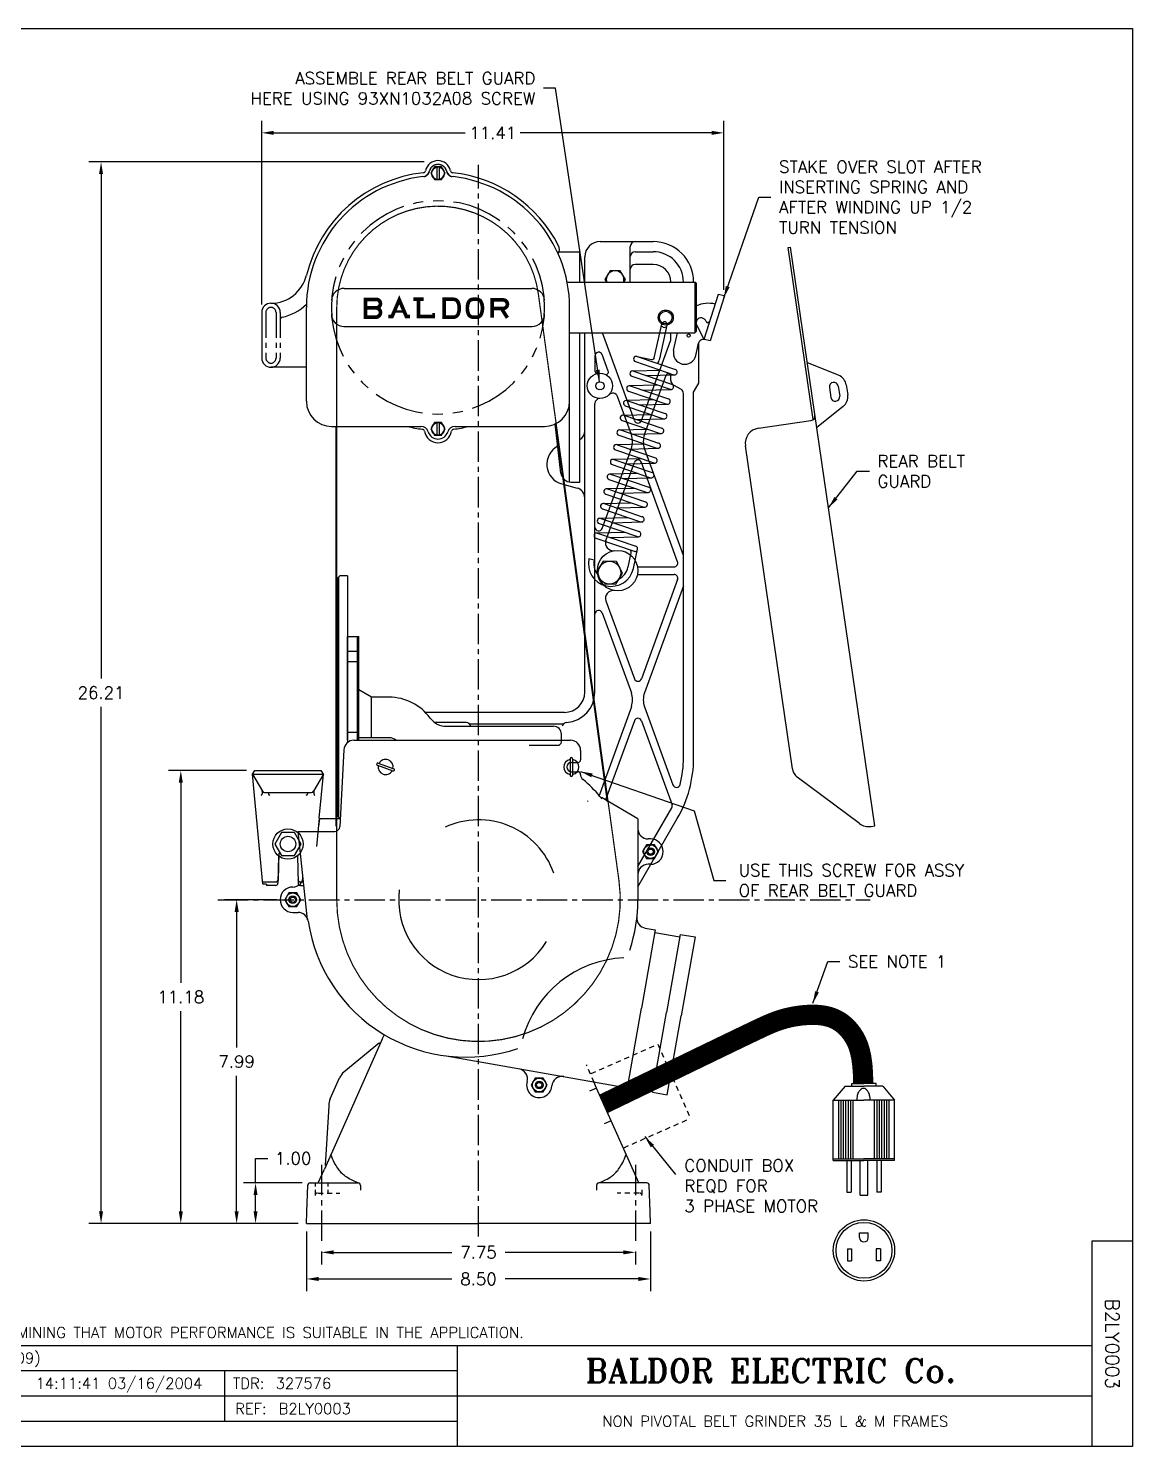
# Model space of a CAD drawing. Extents: x 87.8 to 142.9, y -16.7 to 18.4.
# Drawn here: x 115.58 to 142.85, y -16.66 to 18.35 of the extents above; entities that cross this region are included whole.
import ezdxf
from ezdxf.enums import TextEntityAlignment as Align

# ---------------------------------------------------------------- set-up
doc = ezdxf.new("R2010")
doc.units = 0
doc.header["$MEASUREMENT"] = 0
for name, pattern in [('B2FH2801A01$0$PHANTOM2', [1.25, 0.625, -0.125, 0.125, -0.125, 0.125, -0.125]), ('B2FH2808A01$0$PHANTOM', [2.5, 1.25, -0.25, 0.25, -0.25, 0.25, -0.25]), ('CENTER2', [1.125, 0.75, -0.125, 0.125, -0.125]), ('G8BA3000A10$0$CENTER', [2, 1.25, -0.25, 0.25, -0.25]), ('G8BA3000A10$0$CENTER2', [1.125, 0.75, -0.125, 0.125, -0.125]), ('G8BA3000A10$0$HIDDEN2', [0.1875, 0.125, -0.0625]), ('HIDDEN2', [0.1875, 0.125, -0.0625])]:
    doc.linetypes.add(name, pattern=pattern)
doc.layers.get('0').update_dxf_attribs({"linetype": 'CONTINUOUS'})
doc.styles.add('ROMANT', font='romant')
doc.styles.add('SIMPLEX', font='simplex')
doc.styles.get("Standard").update_dxf_attribs({"font": 'simplex.shx'})
doc.dimstyles.new('STD', dxfattribs={"dimscale": 0, "dimtxt": 0.09, "dimasz": 0.09, "dimexe": 0.09, "dimexo": 0.06, "dimgap": 0.06, "dimtad": 0, "dimtih": 1, "dimtoh": 1, "dimdec": 3, "dimzin": 4, "dimdsep": 46, "dimtxsty": 'Standard', "dimcen": 0, "dimclrd": 21, "dimclre": 21, "dimclrt": 256, "dimadec": 0, "dimazin": 0, "dimtfac": 1, "dimtdec": 3, "dimtofl": 0, "dimtmove": 0, "dimatfit": 3, "dimfxl": 0, "dimtolj": 1, "dimtzin": 4, "dimarcsym": 0})

msp = doc.modelspace()

# ---------------------------------------------------------------- linework, layer by layer
for p, q in [((87.825, 18.353), (142.852, 18.353)), ((142.852, 18.353), (142.852, -16.665)), ((121.345, 11.538), (121.345, 16.073)), ((121.645, 15.773), (126.371, 15.773)), ((132.455, 15.773), (127.728, 15.773)), ((132.755, 11.896), (132.755, 16.073)), ((125.356, 15.054), (117.079, 15.054)), ((117.379, 14.754), (117.379, 2.3)), ((125.669, 14.929), (125.669, 14.62)), ((125.729, 14.929), (125.729, 14.62)), ((129.703, 13.089), (131.011, 13.089)), ((130.448, 12.088), (130.448, 12.969)), ((128.642, 12.839), (129.198, 12.839)), ((129.198, 12.088), (129.198, 12.839)), ((129.323, 12.088), (129.323, 12.709)), ((130.568, 12.839), (131.011, 12.839)), ((134.346, 12.942), (134.404, 12.95)), ((134.964, 8.693), (134.346, 12.942)), ((136.484, -1.339), (134.404, 12.95)), ((131.011, 12.526), (130.568, 12.526)), ((128.887, 12.088), (132.043, 12.088)), ((131.761, 12.088), (131.761, 12.089)), ((132.073, 12.058), (132.043, 12.088)), ((132.619, 11.785), (132.266, 10.673)), ((132.772, 11.751), (132.419, 10.639)), ((132.772, 11.751), (132.619, 11.785)), ((121.345, 11.338), (121.345, 10.213)), ((131.041, 10.219), (131.226, 11.052)), ((131.173, 10.19), (131.358, 11.023)), ((132.073, 10.868), (132.043, 10.838)), ((132.087, 11.023), (132.266, 10.673)), ((128.948, 10.838), (132.043, 10.838)), ((128.948, 7.151), (128.948, 10.718)), ((129.198, 7.151), (129.198, 10.838)), ((129.323, 1.964), (129.323, 10.838)), ((130.548, 8.669), (129.759, 10.838)), ((130.724, 8.669), (131.441, 10.638)), ((131.448, 10.679), (131.448, 10.838)), ((131.518, 10.4), (131.616, 10.839)), ((132.066, 10.277), (132.134, 10.58)), ((132.136, 9.589), (132.136, 10.588)), ((132.419, 10.639), (132.277, 10.671)), ((129.573, 10.264), (129.573, 9.895)), ((129.903, 9.892), (129.755, 10.297)), ((130.616, 10.252), (130.971, 10.173)), ((130.616, 10.252), (131.56, 9.93)), ((122.449, 9.984), (121.574, 9.984)), ((130.507, 9.894), (131.212, 9.911)), ((130.526, 9.891), (131.469, 9.57)), ((130.576, 10.124), (131.519, 9.802)), ((135.589, 9.791), (134.821, 10.097)), ((130.417, 9.534), (131.122, 9.55)), ((130.446, 9.528), (131.389, 9.206)), ((130.486, 9.763), (131.429, 9.441)), ((130.798, 8.323), (131.332, 9.788)), ((130.833, 9.782), (131.538, 9.799)), ((131.448, 9.658), (131.448, 9.768)), ((131.508, 9.554), (131.701, 9.443)), ((132.011, 9.372), (132.136, 9.589)), ((135.365, 9.488), (135.401, 9.24)), ((135.583, 9.519), (135.619, 9.272)), ((135.781, 9.548), (135.817, 9.301)), ((130.474, 8.323), (130.131, 9.265)), ((130.336, 9.17), (131.041, 9.187)), ((130.365, 9.164), (131.308, 8.842)), ((130.405, 9.399), (131.348, 9.078)), ((130.743, 9.422), (131.448, 9.438)), ((131.761, 0.344), (131.761, 9.339)), ((132.011, 0.343), (132.011, 9.372)), ((129.573, 1.964), (129.573, 9.088)), ((130.256, 8.806), (130.961, 8.823)), ((130.284, 8.8), (131.228, 8.479)), ((130.325, 9.036), (131.268, 8.714)), ((130.663, 9.058), (131.368, 9.075)), ((135.702, 9.013), (135.053, 8.501)), ((125.669, 8.617), (125.669, 8.308)), ((125.729, 8.617), (125.729, 8.308)), ((128.735, 7.372), (128.596, 8.586)), ((130.175, 8.443), (130.88, 8.459)), ((130.204, 8.437), (131.147, 8.115)), ((130.244, 8.672), (131.187, 8.35)), ((130.582, 8.694), (131.287, 8.711)), ((133.611, 8.48), (134.906, 8.668)), ((130.094, 8.079), (130.799, 8.096)), ((130.123, 8.073), (131.066, 7.751)), ((130.163, 8.308), (131.107, 7.987)), ((130.501, 8.331), (131.206, 8.347)), ((129.755, 6.007), (130.474, 7.981)), ((130.014, 7.715), (130.719, 7.732)), ((130.042, 7.709), (130.986, 7.387)), ((130.083, 7.944), (131.026, 7.623)), ((130.421, 7.967), (131.126, 7.984)), ((131.761, 5.336), (130.798, 7.981)), ((134.451, 0.071), (133.29, 8.049)), ((129.847, 5.71), (130.548, 7.634)), ((129.933, 7.351), (130.638, 7.368)), ((130.002, 7.581), (130.945, 7.259)), ((130.34, 7.603), (131.045, 7.62)), ((131.616, 5.184), (130.724, 7.634)), ((128.759, 7.105), (129.138, 7.004)), ((128.983, 7.151), (129.198, 7.151)), ((129.852, 6.988), (130.557, 7.004)), ((129.921, 7.217), (130.865, 6.895)), ((129.962, 7.345), (130.905, 7.024)), ((130.259, 7.239), (130.964, 7.256)), ((129.841, 6.853), (130.784, 6.532)), ((129.881, 6.982), (130.824, 6.66)), ((130.179, 6.876), (130.884, 6.892)), ((129.76, 6.49), (130.703, 6.168)), ((129.772, 6.624), (130.477, 6.641)), ((129.801, 6.618), (130.744, 6.296)), ((130.098, 6.512), (130.803, 6.529)), ((129.68, 6.126), (130.623, 5.804)), ((129.691, 6.26), (130.396, 6.277)), ((129.72, 6.254), (130.663, 5.933)), ((130.018, 6.148), (130.723, 6.165)), ((129.599, 5.762), (130.542, 5.441)), ((129.611, 5.897), (130.316, 5.913)), ((129.639, 5.89), (130.583, 5.569)), ((129.937, 5.785), (130.642, 5.801)), ((129.424, 5.26), (129.556, 5.231)), ((130.391, 5.046), (130.471, 5.406)), ((130.523, 5.017), (130.628, 5.49)), ((130.626, 5.058), (131.528, 5.058)), ((123.274, 4.839), (123.214, 4.779)), ((123.214, 4.779), (123.214, -1.101)), ((123.244, 4.809), (123.244, -1.131)), ((123.464, 4.839), (123.274, 4.839)), ((123.464, 4.839), (123.464, 0.713)), ((130.626, 4.87), (131.528, 4.87)), ((131.616, 4.744), (130.724, 2.293)), ((131.761, 4.592), (130.798, 1.947)), ((129.847, 4.218), (130.548, 2.293)), ((129.755, 3.921), (130.474, 1.947)), ((123.464, 0.777), (123.464, 3.339)), ((123.464, 3.339), (123.745, 3.339)), ((123.712, 0.777), (123.712, 3.339)), ((123.745, 0.777), (123.745, 3.339)), ((123.712, 2.967), (123.464, 2.967)), ((123.712, 2.71), (123.464, 2.71)), ((124.058, 1.839), (123.745, 2.02)), ((124.058, 0.839), (124.058, 1.839)), ((124.495, 1.839), (124.058, 1.839)), ((117.379, -10.854), (117.379, 1.6)), ((128.823, 1.464), (125.388, 1.464)), ((130.474, 1.605), (129.668, -0.609)), ((130.798, 1.605), (131.501, -0.326)), ((126.392, 1.214), (125.617, 1.214)), ((126.473, 1.183), (128.799, 1.183)), ((130.548, 1.258), (129.836, -0.698)), ((130.724, 1.258), (131.479, -0.815)), ((123.712, 0.967), (123.464, 0.967)), ((123.624, 0.776), (126.699, 0.776)), ((124.495, 0.839), (123.745, 0.839)), ((126.699, 0.776), (128.969, 0.776)), ((128.745, 0.741), (128.745, 0.93)), ((123.375, 0.539), (123.275, -1.356)), ((129.219, 0.526), (129.219, 0.29)), ((120.972, 0.029), (119.048, 0.029)), ((121.12, -0.061), (121.172, 0.029)), ((121.172, 0.029), (122.818, 0.029)), ((122.87, -0.061), (122.818, 0.029)), ((124.203, 0.157), (124.586, 0.017)), ((124.223, 0.213), (124.607, 0.074)), ((128.963, 0.319), (128.963, -0.089)), ((128.993, 0.23), (129.159, 0.23)), ((128.993, 0), (129.16, 0)), ((129.023, 0.319), (129.023, -0.089)), ((119.348, -0.271), (119.348, -5.212)), ((121.375, -2.776), (121.12, -0.061)), ((121.12, -0.061), (121.363, -0.481)), ((121.12, -0.061), (122.87, -0.061)), ((122.87, -0.061), (122.628, -0.481)), ((122.768, -1.15), (122.87, -0.061)), ((136.111, -1.281), (134.572, -0.133)), ((121.359, -0.491), (121.359, -0.55)), ((121.415, -0.511), (122.576, -0.511)), ((121.514, -0.511), (121.514, -0.55)), ((122.476, -0.511), (122.476, -0.55)), ((122.631, -0.491), (122.631, -0.55)), ((130.636, -1.161), (129.733, -0.64)), ((130.637, -2.34), (131.472, -0.894)), ((122.768, -1.15), (122.702, -1.851)), ((122.769, -1.161), (122.75, -1.345)), ((123.264, -1.161), (122.769, -1.161)), ((123.214, -1.101), (123.274, -1.161)), ((130.636, -1.161), (130.636, -3.161)), ((130.637, -2.84), (131.609, -1.157)), ((136.393, -1.352), (136.484, -1.339)), ((122.478, -3.661), (122.248, -1.474)), ((122.248, -1.474), (123.151, -1.474)), ((130.949, -1.661), (130.886, -1.661)), ((121.764, -2.082), (121.747, -2.751)), ((121.766, -2.007), (121.749, -2.672)), ((122.226, -2.082), (122.244, -2.751)), ((130.85, -1.804), (130.752, -1.974)), ((130.752, -1.974), (130.85, -2.144)), ((131.047, -1.804), (130.85, -1.804)), ((131.145, -1.974), (131.047, -1.804)), ((131.047, -2.144), (131.145, -1.974)), ((130.85, -2.144), (131.047, -2.144)), ((130.949, -2.286), (130.886, -2.286)), ((121.37, -2.721), (121.689, -2.721)), ((121.465, -2.776), (121.375, -2.776)), ((121.465, -2.776), (121.465, -2.809)), ((121.748, -2.713), (121.747, -2.751)), ((121.749, -2.672), (121.748, -2.713)), ((122.301, -2.721), (122.374, -2.721)), ((121.687, -2.809), (121.465, -2.809)), ((122.015, -2.991), (121.917, -3.161)), ((122.211, -2.991), (122.015, -2.991)), ((122.113, -2.849), (122.115, -2.849)), ((122.31, -3.161), (122.211, -2.991)), ((122.304, -2.809), (122.386, -2.809)), ((121.717, -3.161), (120.427, -3.161)), ((120.727, -3.461), (120.727, -6.807)), ((121.917, -3.161), (122.015, -3.331)), ((122.015, -3.331), (122.211, -3.331)), ((122.113, -3.474), (122.245, -3.474)), ((122.211, -3.331), (122.31, -3.161)), ((131.064, -3.907), (130.724, -5.838)), ((130.818, -3.864), (131.064, -3.907)), ((131.054, -3.967), (131.669, -4.075)), ((131.679, -4.016), (131.339, -5.946)), ((131.679, -4.016), (132.049, -4.081)), ((132.049, -4.081), (131.705, -6.031)), ((119.348, -10.854), (119.348, -5.912)), ((130.376, -7.807), (130.724, -5.838)), ((130.992, -7.916), (131.339, -5.946)), ((131.361, -7.981), (131.705, -6.031)), ((124.322, -6.604), (123.488, -8.478)), ((124.322, -6.604), (124.366, -6.505)), ((124.253, -6.695), (123.375, -7.418)), ((125.898, -7.018), (130.376, -7.807)), ((120.727, -10.854), (120.727, -7.507)), ((123.037, -8.078), (123.269, -7.556)), ((128.101, -7.566), (128.003, -7.736)), ((128.297, -7.566), (128.101, -7.566)), ((128.395, -7.736), (128.297, -7.566)), ((129.615, -7.814), (129.547, -7.661)), ((135.918, -7.768), (135.918, -7.7)), ((135.918, -7.7), (136.218, -7.7)), ((136.518, -7.7), (136.218, -7.7)), ((136.518, -7.768), (136.518, -7.7)), ((128.003, -7.736), (128.101, -7.906)), ((128.101, -7.906), (128.297, -7.906)), ((128.297, -7.906), (128.395, -7.736)), ((129.615, -7.814), (129.442, -7.891)), ((129.973, -8.618), (129.615, -7.814)), ((130.387, -7.748), (131.002, -7.857)), ((130.992, -7.916), (131.361, -7.981)), ((135.753, -7.768), (135.46, -8.108)), ((135.753, -7.768), (136.218, -7.768)), ((136.682, -7.768), (136.218, -7.768)), ((136.682, -7.768), (136.975, -8.108)), ((122.996, -8.391), (122.915, -9.724)), ((123.004, -8.249), (122.996, -8.391)), ((135.46, -8.108), (136.218, -8.108)), ((135.46, -9.596), (135.46, -8.108)), ((135.594, -9.561), (135.594, -8.108)), ((135.654, -9.561), (135.654, -8.108)), ((135.714, -9.561), (135.714, -8.108)), ((135.774, -9.561), (135.774, -8.108)), ((135.834, -9.561), (135.834, -8.108)), ((135.894, -9.561), (135.894, -8.108)), ((135.954, -9.561), (135.954, -8.108)), ((136.975, -8.108), (136.218, -8.108)), ((136.481, -9.561), (136.481, -8.108)), ((136.541, -9.561), (136.541, -8.108)), ((136.601, -9.561), (136.601, -8.108)), ((136.661, -9.561), (136.661, -8.108)), ((136.721, -9.561), (136.721, -8.108)), ((136.781, -9.561), (136.781, -8.108)), ((136.841, -9.561), (136.841, -8.108)), ((136.975, -9.596), (136.975, -8.108)), ((123.488, -8.478), (122.894, -9.811)), ((129.973, -8.618), (129.799, -8.695)), ((130.458, -9.707), (129.973, -8.618)), ((121.194, -9.548), (121.494, -9.548)), ((121.194, -10.154), (121.194, -9.548)), ((130.657, -10.154), (130.458, -9.707)), ((135.46, -9.561), (136.218, -9.561)), ((135.46, -9.596), (136.218, -9.596)), ((135.796, -9.596), (135.796, -10.383)), ((135.904, -9.596), (135.904, -10.383)), ((136.115, -9.596), (136.115, -10.459)), ((136.975, -9.561), (136.218, -9.561)), ((136.975, -9.596), (136.218, -9.596)), ((136.317, -10.459), (136.317, -9.596)), ((136.532, -9.596), (136.532, -10.383)), ((136.639, -9.596), (136.639, -10.383)), ((122.342, -10.154), (120.894, -10.154)), ((122.542, -10.154), (122.742, -10.154)), ((122.742, -10.152), (122.894, -9.811)), ((122.742, -10.154), (123.725, -10.154)), ((130.657, -10.154), (129.673, -10.154)), ((130.856, -10.154), (130.657, -10.154)), ((121.194, -10.854), (121.194, -10.454)), ((122.459, -10.87), (122.482, -10.211)), ((123.785, -10.214), (123.785, -10.335)), ((129.613, -10.214), (129.613, -10.335)), ((130.939, -10.87), (130.916, -10.211)), ((135.796, -10.383), (135.904, -10.383)), ((136.124, -10.459), (136.317, -10.459)), ((136.639, -10.383), (136.532, -10.383)), ((122.249, -11.154), (117.079, -11.154)), ((122.049, -11.154), (119.048, -11.154)), ((121.849, -11.154), (120.427, -11.154)), ((122.249, -11.154), (120.894, -11.154)), ((122.449, -11.154), (122.459, -10.879)), ((122.449, -11.154), (122.639, -11.154)), ((122.639, -11.154), (126.699, -11.154)), ((130.759, -11.154), (126.699, -11.154)), ((130.949, -11.154), (130.759, -11.154)), ((130.949, -11.154), (130.939, -10.87)), ((122.449, -11.354), (122.449, -12.825)), ((130.949, -11.354), (130.949, -12.825)), ((136.111, -11.505), (136.111, -11.385)), ((136.111, -11.385), (136.325, -11.385)), ((136.325, -11.505), (136.325, -11.385)), ((122.824, -11.847), (122.824, -12.168)), ((123.124, -11.868), (126.042, -11.868)), ((130.274, -11.868), (127.356, -11.868)), ((130.574, -11.847), (130.574, -12.168)), ((135.812, -11.782), (135.913, -11.782)), ((135.812, -11.782), (135.812, -12.081)), ((135.913, -11.782), (135.913, -12.081)), ((136.522, -11.782), (136.522, -12.081)), ((136.623, -11.782), (136.522, -11.782)), ((136.623, -11.782), (136.623, -12.081)), ((141.852, -16.665), (141.852, -11.586)), ((141.852, -11.586), (142.852, -11.586)), ((135.812, -12.081), (135.913, -12.081)), ((136.623, -12.081), (136.522, -12.081)), ((122.749, -12.525), (126.042, -12.525)), ((130.649, -12.525), (127.356, -12.525)), ((107.835, -14.164), (141.852, -14.164)), ((107.835, -14.164), (141.852, -14.164)), ((126.183, -16.665), (126.183, -14.164)), ((107.835, -14.789), (126.183, -14.789)), ((120.428, -14.789), (120.428, -16.039)), ((107.835, -15.414), (141.852, -15.414)), ((107.835, -16.039), (126.183, -16.039)), ((142.852, -16.665), (87.825, -16.665))]:
    msp.add_line(p, q)
at = {"linetype": 'CENTER2'}
for p, q in [((126.699, -11.474), (126.699, 14.985)), ((120.263, -3.161), (136.367, -3.161))]:
    msp.add_line(p, q, dxfattribs=at)
at = {"linetype": 'Continuous'}
for p, q in [((123.381, 11.932), (128.017, 11.932)), ((132.043, 12.088), (132.043, 10.838)), ((132.073, 12.058), (132.073, 10.868)), ((122.449, 9.145), (122.449, 11.463)), ((128.949, 9.145), (128.949, 11.463)), ((123.377, 10.994), (128.022, 10.994)), ((123.069, 8.525), (125.278, 8.525)), ((126.12, 8.525), (128.329, 8.525)), ((125.909, 1.12), (128.555, 1.12)), ((127.947, 0.651), (128.655, 0.651))]:
    msp.add_line(p, q, dxfattribs=at)
at = {"linetype": 'B2FH2801A01$0$PHANTOM2'}
for p, q in [((121.449, 11.338), (121.449, 10.213)), ((121.699, 11.338), (121.699, 10.213)), ((121.803, 11.338), (121.803, 10.213))]:
    msp.add_line(p, q, dxfattribs=at)
at = {"linetype": 'HIDDEN2'}
for p, q in [((129.482, -7.454), (131.126, -6.73)), ((131.126, -6.73), (131.932, -8.561)), ((129.554, -7.676), (129.37, -7.239)), ((130.288, -9.284), (131.932, -8.561))]:
    msp.add_line(p, q, dxfattribs=at)
at = {"linetype": 'G8BA3000A10$0$CENTER2'}
for p, q in [((122.824, -9.707), (122.824, -11.647)), ((130.574, -9.707), (130.574, -11.647))]:
    msp.add_line(p, q, dxfattribs=at)
at = {"linetype": 'G8BA3000A10$0$CENTER'}
for p, q in [((122.669, -10.154), (122.669, -10.242)), ((122.979, -10.154), (122.979, -10.242)), ((122.669, -10.321), (122.669, -10.438)), ((122.979, -10.321), (122.979, -10.404)), ((130.729, -10.321), (130.729, -10.438))]:
    msp.add_line(p, q, dxfattribs=at)
at = {"linetype": 'G8BA3000A10$0$HIDDEN2'}
for p, q in [((122.738, -10.404), (123.272, -10.404)), ((130.66, -10.404), (130.126, -10.404))]:
    msp.add_line(p, q, dxfattribs=at)
for points in [[(125.609, 14.931), (125.519, 14.775), (125.609, 14.619), (125.789, 14.619), (125.879, 14.775), (125.789, 14.931)], [(125.609, 8.619), (125.519, 8.463), (125.609, 8.307), (125.789, 8.307), (125.879, 8.463), (125.789, 8.619)], [(129.779, 5.197), (129.61, 4.92), (129.765, 4.635), (130.09, 4.628), (130.259, 4.905), (130.103, 5.19)], [(121.833, -1.505), (121.671, -1.786), (121.833, -2.067), (122.157, -2.067), (122.32, -1.786), (122.157, -1.505)]]:
    msp.add_lwpolyline(points, close=True)
at = {"linetype": 'HIDDEN2', "const_width": 0.03}
for points in [[(128.614, 8.612), (128.176, 11.803, 0.933955), (123.199, 11.463), (123.199, 8.533, 1.070716)], [(123.199, -3.161, 1.070716), (130.167, -2.685), (129.9, -0.744, 0.933955)], [(123.199, -1.348), (123.199, -3.161, 1.070716)]]:
    msp.add_lwpolyline(points, format="xyb", dxfattribs=at)
for points in [[(129.947, 12.37), (129.82, 12.151), (129.857, 12.088)], [(130.29, 12.088), (130.326, 12.151), (130.2, 12.37), (129.947, 12.37)], [(123.725, -10.154), (123.665, -10.128), (123.611, -10.104), (123.562, -10.081), (123.519, -10.058), (123.481, -10.036), (123.447, -10.015), (123.416, -9.994), (123.389, -9.974), (123.364, -9.954), (123.341, -9.933), (123.32, -9.912), (123.3, -9.89), (123.281, -9.867), (123.263, -9.843), (123.244, -9.817), (123.224, -9.789), (123.203, -9.759), (123.182, -9.727), (123.16, -9.691), (123.138, -9.652), (123.116, -9.609), (123.095, -9.561), (123.074, -9.509), (123.055, -9.452)], [(130.261, -9.652), (130.282, -9.609), (130.304, -9.561), (130.324, -9.509), (130.343, -9.452)], [(129.673, -10.154), (129.734, -10.128), (129.788, -10.104), (129.836, -10.081), (129.879, -10.058), (129.917, -10.036), (129.952, -10.015), (129.982, -9.994), (130.01, -9.974), (130.034, -9.954), (130.057, -9.933), (130.078, -9.912), (130.098, -9.89), (130.117, -9.867), (130.136, -9.843), (130.155, -9.817), (130.174, -9.789), (130.195, -9.759), (130.217, -9.727), (130.238, -9.691), (130.261, -9.652)]]:
    msp.add_lwpolyline(points)
for points, const_width in [([(124.163, 11.453, -1), (124.163, 11.222), (123.908, 11.222), (123.908, 11.662), (124.173, 11.662, -1), (124.173, 11.453), (123.908, 11.453)], 0.09), ([(127.038, 11.207), (127.038, 11.647), (127.308, 11.647, -1), (127.308, 11.437), (127.038, 11.437)], 0.09), ([(123.199, 8.533), (123.199, -1.348, 1.070716)], 0.03), ([(129.9, -0.744), (128.614, 8.612, 0.933955)], 0.03)]:
    msp.add_lwpolyline(points, format="xyb", dxfattribs=dict(const_width=const_width))
for points, const_width in [([(124.929, 11.212), (124.742, 11.652), (124.554, 11.212)], 0.09), ([(125.094, 11.666), (125.344, 11.666)], 0.09), ([(125.219, 11.19), (125.219, 11.645)], 0.09), ([(124.596, 11.239), (124.476, 11.239)], 0.09), ([(124.617, 11.362), (124.867, 11.362)], 0.06), ([(124.888, 11.239), (125.008, 11.239)], 0.09), ([(125.22, 11.236), (125.593, 11.236)], 0.09), ([(125.593, 11.19), (125.593, 11.325)], 0.06), ([(127.266, 11.437), (127.413, 11.206)], 0.09), ([(123.179, 8.533), (123.179, -1.348)], 0.03), ([(129.88, -0.746), (128.595, 8.609)], 0.03), ([(136.199, -7.7), (136.193, -7.449), (136.177, -7.233), (136.151, -7.05), (136.117, -6.894), (136.076, -6.763), (136.029, -6.652), (135.978, -6.557), (135.923, -6.473), (135.866, -6.398), (135.807, -6.331), (135.745, -6.271), (135.682, -6.218), (135.616, -6.171), (135.548, -6.131), (135.477, -6.097), (135.405, -6.069), (135.33, -6.047), (135.254, -6.029), (135.175, -6.016), (135.095, -6.008), (135.013, -6.003), (134.929, -6.003), (134.845, -6.005), (134.758, -6.011), (134.671, -6.019), (134.583, -6.031), (134.493, -6.045), (134.401, -6.063), (134.308, -6.085), (134.213, -6.111), (134.116, -6.141), (134.016, -6.177), (133.908, -6.22), (133.758, -6.286), (133.527, -6.395), (133.176, -6.563), (132.666, -6.809), (131.957, -7.152), (131.011, -7.61), (129.787, -8.201)], 0.5)]:
    msp.add_lwpolyline(points, dxfattribs=dict(const_width=const_width))
at = {"const_width": 0.09}
for points in [[(126.195, 11.591, -0.204259), (126.195, 11.296, -0.300543), (126.085, 11.223), (125.85, 11.223), (125.85, 11.663), (126.085, 11.663, -0.300543)], [(126.657, 11.663), (126.563, 11.663, 0.300543), (126.453, 11.591, 0.204259), (126.453, 11.296, 0.300543), (126.563, 11.223), (126.657, 11.223, 0.300543), (126.767, 11.296, 0.204259), (126.767, 11.591, 0.300543)]]:
    msp.add_lwpolyline(points, format="xyb", close=True, dxfattribs=at)
msp.add_lwpolyline([(136.371, -8.108, 0.058622), (136.357, -7.992, 0.072222), (136.322, -7.904, 0.106593), (136.263, -7.838, 0.15713), (136.205, -7.819, 0.15713), (136.147, -7.838, 0.106593), (136.087, -7.904, 0.072222), (136.052, -7.992, 0.058622), (136.038, -8.108, 0.058622)], format="xyb")
for centre, radius in [((125.699, 14.775), 0.156), ((131.323, 11.213), 0.186), ((131.323, 11.213), 0.156), ((131.888, 10.768), 0.04), ((129.698, 9.526), 0.312), ((129.698, 9.526), 0.101), ((125.699, 8.463), 0.156), ((130.135, 4.964), 0.5), ((129.934, 4.913), 0.281), ((121.995, -1.786), 0.375), ((121.995, -1.786), 0.19), ((130.949, -1.974), 0.17), ((130.949, -1.974), 0.095), ((130.949, -1.974), 0.065), ((122.113, -3.161), 0.17), ((122.113, -3.161), 0.095), ((122.113, -3.161), 0.065), ((128.199, -7.736), 0.17), ((128.199, -7.736), 0.095), ((128.199, -7.736), 0.065), ((136.218, -11.819), 0.757), ((136.218, -11.819), 0.69)]:
    msp.add_circle(centre, radius)
for centre, radius, start, end in [((125.699, 14.773), 0.314, 11.6048, 168.3952), ((125.699, 11.463), 3.345, 96.1766, 166.2556), ((125.303, 14.88), 0.19, 276.6154, 345.1475), ((125.333, 14.848), 0.06, 276.1766, 348.3952), ((125.699, 14.775), 0.22, 14.8525, 165.1475), ((126.095, 14.88), 0.19, 194.8525, 263.3846), ((126.065, 14.848), 0.06, 191.6048, 263.8234), ((125.699, 11.463), 3.345, 27.1117, 83.8234), ((125.699, 11.463), 3.25, 96.6154, 180), ((125.699, 11.463), 3.25, 0, 83.3846), ((128.509, 12.901), 0.189, 325.374, 27.1117), ((129.703, 12.709), 0.38, 90, 180), ((130.568, 12.969), 0.12, 90, 180), ((131.011, 12.089), 1, 0, 90), ((130.568, 12.719), 0.12, 90, 180), ((131.011, 12.089), 0.75, 0, 90), ((121.57, 12.473), 0.906, 270, 346.2556), ((130.073, 12.151), 0.219, 343.2814, 196.7186), ((130.568, 12.406), 0.12, 90, 180), ((131.011, 12.089), 0.437, 0, 90), ((123.381, 11.622), 0.31, 90, 176.8998), ((128.017, 11.622), 0.31, 3.1002, 90), ((121.574, 11.338), 0.229, 0, 180), ((132.379, 10.814), 0.75, 77.3735, 113.8915), ((121.863, 11.162), 0.06, 102.6134, 180), ((121.57, 12.473), 1.283, 282.6134, 313.3166), ((128.022, 11.304), 0.31, 270, 0), ((131.292, 11.037), 0.0675, 347.5013, 167.5013), ((131.292, 11.037), 0.0675, 216.3539, 306.3539), ((132.198, 11.08), 0.125, 17.6158, 207.0039), ((132.362, 11.132), 0.047, 197.6158, 342.3735), ((131.328, 10.679), 0.12, 340, 360), ((132.251, 10.553), 0.12, 77.3735, 167.3735), ((121.574, 10.213), 0.229, 180, 0), ((129.667, 10.264), 0.094, 20, 180), ((130.596, 10.188), 0.0672, 72.5013, 252.5013), ((130.983, 10.232), 0.06, 257.5013, 347.5013), ((130.983, 10.232), 0.195, 310.5981, 347.5013), ((131.792, 10.339), 0.281, 167.3735, 347.3735), ((129.635, 9.895), 0.062, 180, 279.6846), ((129.845, 9.87), 0.062, 246.9817, 20), ((130.506, 9.827), 0.0672, 72.5013, 252.5013), ((131.388, 9.768), 0.06, 0, 160), ((131.539, 9.866), 0.0672, 252.5013, 72.5013), ((130.425, 9.463), 0.0672, 72.5013, 252.5013), ((131.449, 9.506), 0.0672, 252.5013, 72.5013), ((131.568, 9.658), 0.12, 180, 240), ((135.474, 9.503), 0.11, 8.2793, 188.2793), ((135.474, 9.503), 0.31, 8.2793, 68.2793), ((129.698, 9.088), 0.125, 90, 180), ((130.013, 9.222), 0.125, 20, 136.1033), ((130.345, 9.1), 0.0672, 72.5013, 252.5013), ((131.369, 9.142), 0.0672, 252.5013, 72.5013), ((131.641, 9.339), 0.12, 0, 60), ((135.51, 9.256), 0.11, 188.2793, 8.2793), ((135.51, 9.256), 0.31, 308.2793, 8.2793), ((130.264, 8.736), 0.0672, 72.5013, 252.5013), ((131.288, 8.778), 0.0672, 252.5013, 72.5013), ((134.889, 8.787), 0.12, 278.2793, 8.2793), ((125.699, 11.463), 3.033, 255.6218, 262.6775), ((125.278, 8.335), 0.19, 16.9124, 90), ((125.305, 8.395), 0.06, 9.7551, 82.6775), ((125.699, 8.463), 0.34, 189.7551, 350.2449), ((126.12, 8.335), 0.19, 90, 163.0876), ((126.093, 8.395), 0.06, 97.3225, 170.2449), ((125.699, 11.463), 3.033, 277.3225, 284.3782), ((129.073, 8.415), 0.25, 300, 0), ((130.184, 8.372), 0.0672, 72.5013, 252.5013), ((130.636, 8.701), 0.094, 200, 340), ((131.207, 8.415), 0.0672, 252.5013, 72.5013), ((133.666, 8.103), 0.38, 98.2793, 188.2793), ((125.699, 8.463), 0.25, 196.9124, 343.0876), ((130.103, 8.009), 0.0672, 72.5013, 252.5013), ((130.004, 8.152), 0.5, 340, 20), ((131.268, 8.152), 0.5, 160, 200), ((131.127, 8.051), 0.0672, 252.5013, 72.5013), ((128.886, 7.589), 0.5, 117.035, 255.3652), ((130.022, 7.645), 0.0672, 72.5013, 252.5013), ((131.046, 7.687), 0.0672, 252.5013, 72.5013), ((128.983, 7.401), 0.25, 186.5397, 270), ((130.636, 7.602), 0.094, 20, 160), ((130.966, 7.323), 0.0672, 252.5013, 72.5013), ((129.073, 6.762), 0.25, 0, 75), ((129.942, 7.281), 0.0672, 72.5013, 252.5013), ((130.885, 6.959), 0.0672, 252.5013, 72.5013), ((129.861, 6.917), 0.0672, 72.5013, 252.5013), ((130.804, 6.596), 0.0672, 252.5013, 72.5013), ((129.78, 6.554), 0.0672, 72.5013, 252.5013), ((129.667, 6.039), 0.094, 180, 340), ((129.7, 6.19), 0.0672, 72.5013, 252.5013), ((130.724, 6.232), 0.0672, 252.5013, 72.5013), ((129.619, 5.826), 0.0672, 72.5013, 252.5013), ((130.026, 5.645), 0.19, 160, 279.1003), ((130.643, 5.868), 0.0672, 252.5013, 72.5013), ((129.974, 5.138), 0.562, 167.5246, 347.5013), ((130.413, 5.419), 0.06, 347.5013, 72.5013), ((130.562, 5.505), 0.0672, 252.5013, 72.5013), ((129.974, 5.138), 0.427, 167.5319, 215.9681), ((129.974, 5.138), 0.427, 297.2076, 347.5013), ((131.528, 5.152), 0.094, 270, 20), ((131.528, 4.776), 0.094, 340, 90), ((130.026, 4.282), 0.19, 80.8997, 200), ((129.667, 3.888), 0.094, 20, 180), ((130.636, 2.325), 0.094, 200, 340), ((124.495, 0.589), 1.25, 36.0962, 90), ((128.823, 1.964), 0.5, 270, 0), ((128.823, 1.964), 0.75, 273.8886, 0), ((130.004, 1.776), 0.5, 340, 20), ((131.268, 1.776), 0.5, 160, 200), ((125.909, 1.62), 0.5, 216.0962, 270), ((126.392, 1.094), 0.12, 12.5133, 90), ((128.555, 0.93), 0.19, 0, 90), ((128.882, 1.096), 0.12, 93.8886, 168.4644), ((130.636, 1.226), 0.094, 20, 160), ((123.624, 0.526), 0.25, 90, 177), ((124.495, 0.589), 0.25, 48.7639, 90), ((128.655, 0.741), 0.09, 270, 0), ((128.969, 0.526), 0.25, 0, 90), ((124.213, 0.185), 0.03, 70, 250), ((124.405, 0.115), 0.186, 169.2567, 330.7433), ((124.405, 0.115), 0.186, 349.2567, 150.7433), ((124.596, 0.046), 0.03, 250, 70), ((128.993, 0.115), 0.186, 99.2567, 260.7433), ((128.993, 0.115), 0.115, 90, 270), ((128.993, 0.319), 0.03, 0, 180), ((128.993, 0.115), 0.186, 279.2567, 80.7433), ((129.159, 0.29), 0.06, 270, 0), ((129.16, -0.06), 0.06, 354.1578, 90), ((129.011, 0.343), 3, 330, 0), ((129.011, 0.344), 2.75, 346.1132, 0), ((134.757, 0.115), 0.31, 188.2793, 233.2793), ((128.993, -0.089), 0.03, 180, 0), ((129.349, -0.079), 0.13, 174.1578, 239.618), ((126.699, -3.161), 3.937, 40.3666, 48.974), ((131.59, -0.294), 0.094, 200, 346.1132), ((121.329, -0.55), 0.03, 270, 0), ((121.299, -0.491), 0.06, 0, 30), ((121.415, -0.451), 0.06, 210, 270), ((121.544, -0.55), 0.03, 180, 270), ((122.446, -0.55), 0.03, 270, 0), ((122.576, -0.451), 0.06, 270, 330), ((122.691, -0.491), 0.06, 150, 180), ((122.661, -0.55), 0.03, 180, 270), ((129.798, -0.527), 0.13, 220.3666, 240), ((129.711, -0.671), 0.03, 8, 39.5892), ((129.417, -0.718), 0.03, 180, 221.9577), ((131.391, -0.847), 0.094, 330, 20), ((123.151, -1.349), 0.125, 270, 357), ((126.699, -3.161), 1.972, 19.4794, 114.7367), ((136.338, -0.976), 0.38, 233.2793, 278.2793), ((130.886, -1.411), 0.25, 180, 270), ((130.949, -1.974), 0.312, 270, 90), ((130.886, -2.536), 0.25, 90, 180), ((121.687, -2.749), 0.06, 270, 358.5), ((121.689, -2.661), 0.06, 270, 358.5), ((121.689, -2.661), 0.06, 270, 317.0376), ((121.689, -2.661), 0.06, 317.0376, 358.5), ((122.115, -2.599), 0.25, 270, 6), ((122.301, -2.661), 0.06, 181.5, 270), ((122.304, -2.749), 0.06, 181.5, 270), ((122.113, -3.161), 0.312, 90, 270), ((126.699, -3.161), 1.972, 172.8302, 328.3152), ((122.245, -3.724), 0.25, 8.4118, 90), ((126.699, -3.161), 3.937, 341.6027, 0), ((126.387, -3.111), 3.937, 188.4338, 289.068), ((130.861, -3.618), 0.25, 173.7384, 260), ((130.421, -7.326), 2.735, 92.7766, 164.607), ((127.658, -7.582), 0.25, 344.107, 80), ((123.616, -7.711), 0.38, 129.4553, 156), ((128.199, -7.736), 0.312, 164.107, 355.893), ((128.76, -7.776), 0.25, 80, 175.893), ((123.384, -8.232), 0.38, 156, 182.5447), ((122.542, -10.214), 0.06, 90, 178), ((123.725, -10.214), 0.06, 0, 90), ((129.673, -10.214), 0.06, 90, 180), ((130.856, -10.214), 0.06, 2, 90), ((122.723, -10.464), 0.06, 90, 178), ((130.675, -10.464), 0.06, 2, 90), ((136.218, -11.505), 0.107, 180, 0)]:
    msp.add_arc(centre, radius, start, end)
at = {"linetype": 'B2FH2801A01$0$PHANTOM2'}
for centre, radius, start, end in [((125.337, 14.843), 0.15, 276.1148, 348.9609), ((125.699, 14.773), 0.219, 11.0391, 168.9609), ((126.061, 14.843), 0.15, 191.0391, 263.8852), ((121.574, 11.338), 0.125, 0, 180), ((121.574, 10.213), 0.125, 180, 0)]:
    msp.add_arc(centre, radius, start, end, dxfattribs=at)
at = {"linetype": 'B2FH2808A01$0$PHANTOM'}
for start, end in [(0, 180), (180, 0)]:
    msp.add_arc((125.699, 11.463), 2.632, start, end, dxfattribs=at)
at = {"linetype": 'Continuous'}
for centre, radius, start, end in [((123.377, 11.304), 0.31, 180, 270), ((123.069, 9.145), 0.62, 180, 270), ((128.329, 9.145), 0.62, 270, 0)]:
    msp.add_arc(centre, radius, start, end, dxfattribs=at)
for points in [[(121.645, 15.823), (121.645, 15.723), (121.345, 15.773)], [(132.455, 15.823), (132.455, 15.723), (132.755, 15.773)], [(117.329, 14.754), (117.429, 14.754), (117.379, 15.054)], [(119.298, -0.271), (119.398, -0.271), (119.348, 0.029)], [(120.677, -3.461), (120.777, -3.461), (120.727, -3.161)], [(121.144, -10.454), (121.244, -10.454), (121.194, -10.154)], [(117.329, -10.854), (117.429, -10.854), (117.379, -11.154)], [(119.298, -10.854), (119.398, -10.854), (119.348, -11.154)], [(120.677, -10.854), (120.777, -10.854), (120.727, -11.154)], [(121.144, -10.854), (121.244, -10.854), (121.194, -11.154)], [(123.124, -11.818), (123.124, -11.918), (122.824, -11.868)], [(130.274, -11.818), (130.274, -11.918), (130.574, -11.868)], [(122.749, -12.475), (122.749, -12.575), (122.449, -12.525)], [(130.649, -12.475), (130.649, -12.575), (130.949, -12.525)]]:
    msp.add_solid(points)

# ---------------------------------------------------------------- texts
at = {"color": 230, "style": 'SIMPLEX'}
msp.add_text('B2LY0003', height=0.3335, rotation=270, dxfattribs=at).set_placement((142.352, -14.127), align=Align.MIDDLE_CENTER)
at = {"style": 'SIMPLEX'}
for s, p in [('CUSTOMER IS RESPONSIBLE FOR DETERMINING THAT MOTOR PERFORMANCE IS SUITABLE IN THE APPLICATION.', (108.175, -13.848)), ('TDR:', (120.634, -15.102)), ('REF:', (120.69, -15.728))]:
    msp.add_text(s, height=0.2668, dxfattribs=at).set_placement(p, align=Align.MIDDLE_LEFT)
at = {"color": 231, "style": 'SIMPLEX'}
msp.add_text('CORRECTED NOTE #3 (EC09)', height=0.2668, dxfattribs=at).set_placement((110.663, -14.475), align=Align.MIDDLE_LEFT)
at = {"style": 'ROMANT'}
msp.add_text('BALDOR ELECTRIC Co.', height=0.58363, dxfattribs=at).set_placement((133.921, -14.787), align=Align.MIDDLE_CENTER)
at = {"color": 235, "style": 'SIMPLEX'}
msp.add_text('14:11:41 03/16/2004', height=0.2668, dxfattribs=at).set_placement((115.762, -15.102), align=Align.MIDDLE_LEFT)
at = {"color": 213, "style": 'SIMPLEX'}
msp.add_text('327576', height=0.2668, dxfattribs=at).set_placement((121.69, -15.102), align=Align.MIDDLE_LEFT)
at = {"color": 212, "style": 'SIMPLEX'}
msp.add_text('B2LY0003', height=0.2668, dxfattribs=at).set_placement((121.764, -15.728), align=Align.MIDDLE_LEFT)
at = {"color": 211, "style": 'SIMPLEX'}
msp.add_text('NON PIVOTAL BELT GRINDER 35 L & M FRAMES', height=0.2668, dxfattribs=at).set_placement((134.028, -16.038), align=Align.MIDDLE_CENTER)
at = {"char_height": 0.3}
for s, insert, attachment_point in [('ASSEMBLE REAR BELT GUARD\\PHERE USING 93XN1032A08 SCREW', (128.102, 16.873), 6), ('\\A1;11.41', (127.05, 15.773), 5), ('STAKE OVER SLOT AFTER\\PINSERTING SPRING AND\\PAFTER WINDING UP 1/2\\PTURN TENSION', (134.122, 14.186), 4), ('REAR BELT\\PGUARD', (136.553, 7.418), 4), ('\\A1;26.21', (117.379, 1.95), 5), ('USE THIS SCREW FOR ASSY\\POF REAR BELT GUARD', (133.123, -2.685), 4), ('SEE NOTE 1', (135.822, -4.687), 4), ('\\A1;11.18', (119.348, -5.562), 5), ('\\A1;7.99', (120.727, -7.157), 5), ('\\A1;1.00', (122.122, -9.548), 5), ('CONDUIT BOX\\PREQD FOR\\P3 PHASE MOTOR', (131.782, -10.225), 4), ('\\A1;7.75', (126.699, -11.868), 5), ('\\A1;8.50', (126.699, -12.525), 5)]:
    msp.add_mtext(s, dxfattribs=dict(at, insert=insert, attachment_point=attachment_point))

# ---------------------------------------------------------------- leaders
at = {"annotation_type": 0, "has_hookline": 1}
for points, hookline_direction, text_width in [([(129.69, 9.626), (128.602, 16.873), (128.302, 16.873)], 1, 7.914), ([(132.755, 11.696), (133.622, 14.186), (133.922, 14.186)], 0, 5.814), ([(135.341, 6.516), (136.053, 7.418), (136.353, 7.418)], 0, 2.471), ([(129.218, 0.006), (132.021, -0.965), (132.508, -2.685), (132.808, -2.685)], 0, 0.2), ([(134.957, -5.718), (135.322, -4.687), (135.622, -4.687)], 0, 2.729)]:
    msp.add_leader(points, dimstyle='STD', override={"dimscale": 3.333333}, dxfattribs=dict(at, hookline_direction=hookline_direction, text_width=text_width))
msp.add_leader([(130.804, -9.011), (131.561, -9.944)], dimstyle='STD', override={"dimscale": 3.333333})

doc.saveas('drawing.dxf')
